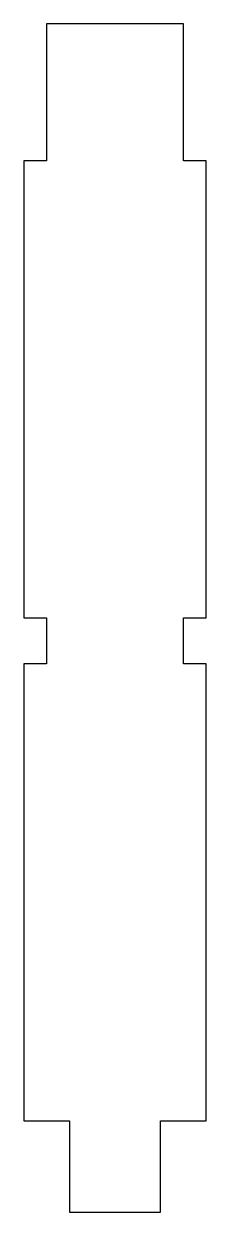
# Model space of a CAD drawing. Extents: x 0 to 4, y 0 to 26.
import ezdxf

# ---------------------------------------------------------------- set-up
doc = ezdxf.new("R2010")
doc.units = 0
doc.layers.add('Layer_1', color=7, linetype='CONTINUOUS')

msp = doc.modelspace()

# ---------------------------------------------------------------- linework, layer by layer
at = {"layer": 'Layer_1', "color": 7}
for p, q in [((0.500274, 26.000003), (0.500274, 23.000003)), ((3.50027, 26.000003), (0.500274, 26.000003)), ((3.50027, 23.000003), (3.50027, 26.000003)), ((0.500274, 23.000003), (0.000273, 23.000003)), ((0.000273, 23.000003), (0.000273, 13.000004)), ((4.000272, 23.000003), (3.50027, 23.000003)), ((4.000396, 13.000004), (4.000272, 23.000003)), ((0.000273, 13.000004), (0.500274, 13.000004)), ((0.500274, 13.000004), (0.500274, 12.000006)), ((3.500397, 12.000006), (3.500397, 13.000004)), ((3.500397, 13.000004), (4.000396, 13.000004)), ((0.000274, 12.000006), (0, 2.000138)), ((0.500274, 12.000006), (0.000274, 12.000006)), ((4.000396, 12.000006), (3.500397, 12.000006)), ((4.000001, 2.000138), (4.000396, 12.000006)), ((0, 2.000138), (1, 2.000138)), ((1, 2.000138), (1.000273, 0.000001)), ((3.000274, 0.000001), (3.000001, 2.000138)), ((3.000001, 2.000138), (4.000001, 2.000138)), ((1.000273, 0.000001), (3.000274, 0.000001))]:
    msp.add_line(p, q, dxfattribs=at)

doc.saveas('drawing.dxf')
